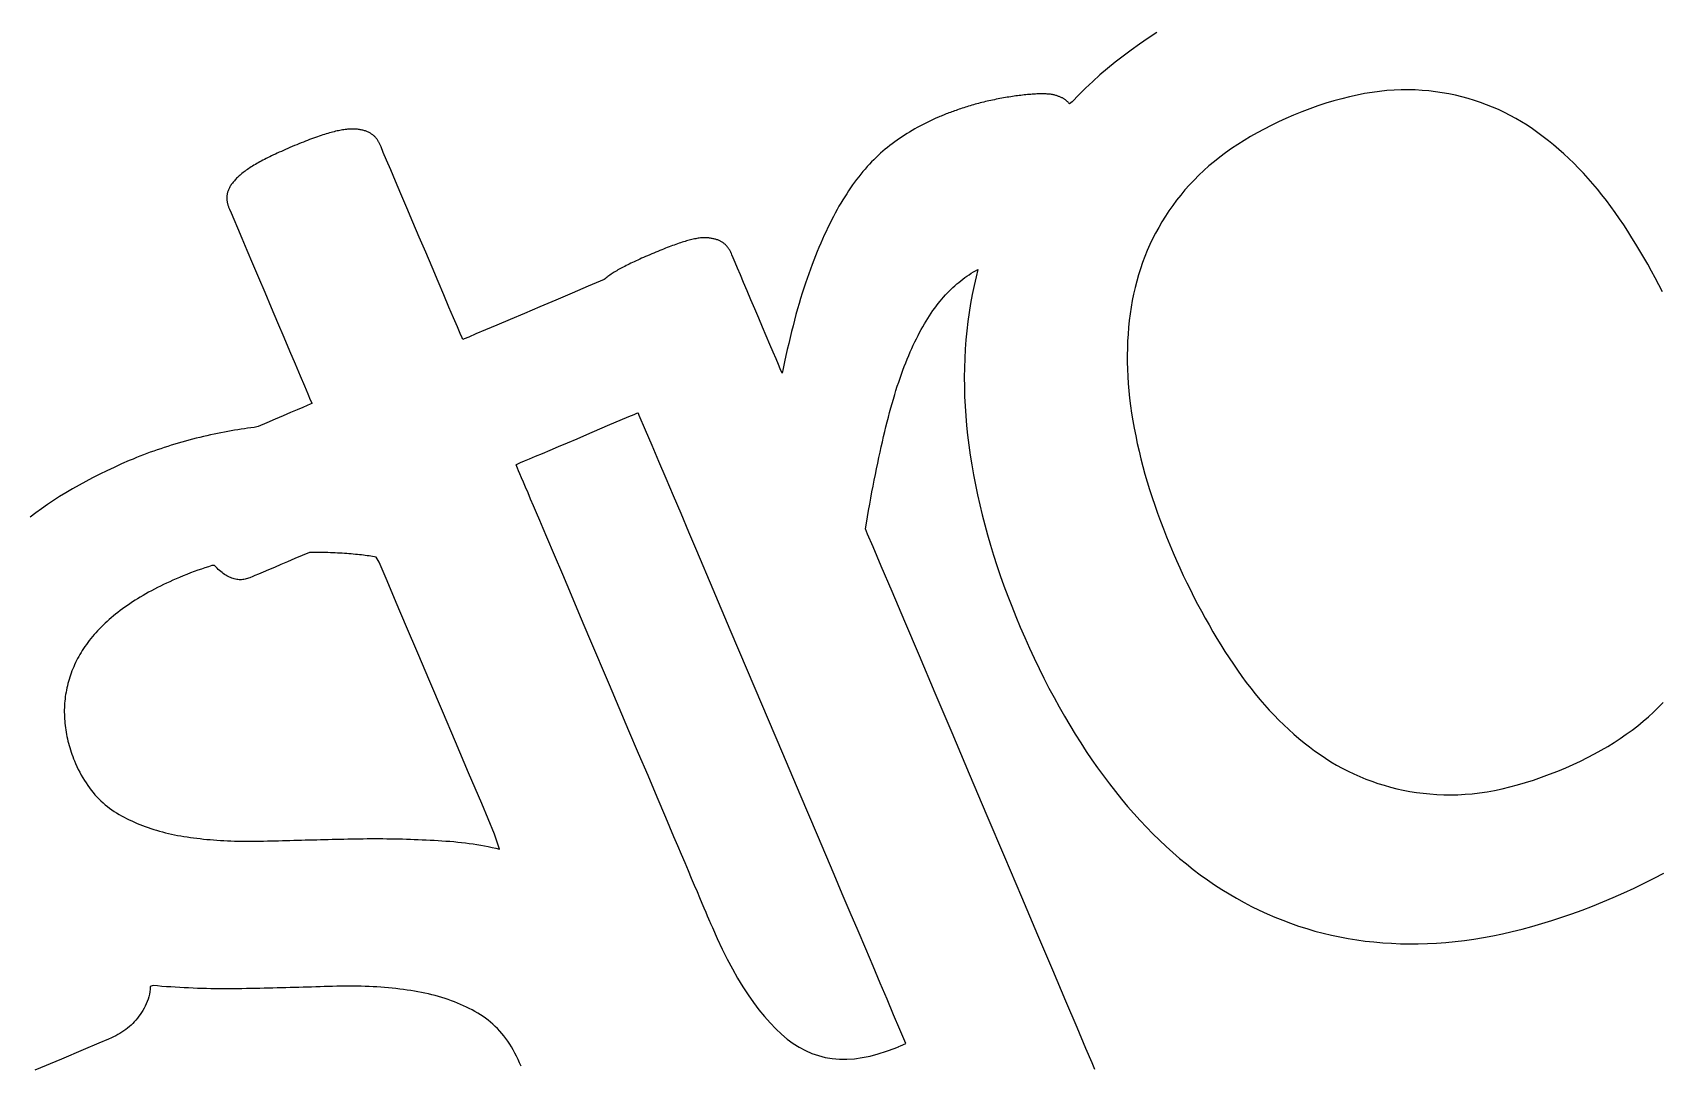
# Model space of a CAD drawing. Header units: millimetres. Extents: x 47 to 159, y 49 to 299.
# Drawn here: x 103.66 to 112.93, y 279.63 to 285.5 of the extents above; entities that cross this region are included whole.
import ezdxf

# ---------------------------------------------------------------- set-up
doc = ezdxf.new("R2010")
doc.units = ezdxf.units.MM

# ---------------------------------------------------------------- blocks, each defined once
blk = doc.blocks.new('angel 01')
for points in [[(13.7473, 149.005, 0.318461), (7.1025, 157.6321, 0.033088), (4.7315, 158.0183, 0.059314), (5.669, 159.4488, 0.04376), (12.0885, 158.3954, 0.210922), (15.9501, 160.4026, 0.079784), (19.0481, 165.6029, 0.246642), (21.1813, 166.1835, 0.361521), (21.1527, 168.841, -0.135806), (23.249, 169.1582, 0.212319), (23.9904, 172.5506, 0.022534), (23.5462, 175.1802, -0.131755), (26.0246, 176.6459, 0.436709), (25.2835, 179.2048, -0.191149), (22.6575, 181.7064, -0.217566), (25.5174, 186.2385, 0.179965), (28.9277, 194.9702, -0.179604), (31.8789, 196.3348, 0.256284), (32.592, 213.1171, 0.279776), (-3.7924, 236.1417, 0.107865), (-0.2545, 243.2221, 0.285509), (-1.6205, 248.699, 0.169583), (-10.7908, 249.6092, 0.135734), (-52.0145, 225.2067, 0.13103)], [(-40.1447, 230.8566, -0.099309), (-9.8099, 245.9898)]]:
    blk.add_lwpolyline(points, format="xyb")
for points in [[(-12.6016, 236.7031), (-12.6516, 236.6706), (-12.7004, 236.6376), (-12.748, 236.6038), (-12.7943, 236.5693), (-12.8394, 236.5342), (-12.8833, 236.4984), (-12.926, 236.4619), (-12.9674, 236.4248), (-13.0076, 236.3869), (-13.0466, 236.3484), (-13.0844, 236.3092), (-13.0989, 236.2968), (-13.1011, 236.2993), (-13.1033, 236.3017), (-13.1055, 236.304), (-13.1077, 236.3063), (-13.1098, 236.3085), (-13.112, 236.3106), (-13.1141, 236.3127), (-13.1162, 236.3147), (-13.1184, 236.3165), (-13.1207, 236.3184), (-13.1231, 236.3202), (-13.1256, 236.322), (-13.1283, 236.3238), (-13.1311, 236.3256), (-13.134, 236.3273), (-13.137, 236.329), (-13.1401, 236.3306), (-13.1433, 236.3323), (-13.1467, 236.3338), (-13.1502, 236.3354), (-13.1537, 236.3369), (-13.1574, 236.3384), (-13.1613, 236.3399), (-13.1652, 236.3413), (-13.1692, 236.3427), (-13.1734, 236.3441), (-13.1777, 236.3454), (-13.1821, 236.3467), (-13.1868, 236.3479), (-13.1918, 236.3489), (-13.1969, 236.3499), (-13.2023, 236.3508), (-13.2079, 236.3515), (-13.2138, 236.3522), (-13.2199, 236.3528), (-13.2262, 236.3532), (-13.2328, 236.3536), (-13.2396, 236.3539), (-13.2466, 236.354), (-13.2539, 236.3541), (-13.2613, 236.3541), (-13.2691, 236.354), (-13.277, 236.3537), (-13.2852, 236.3534), (-13.2936, 236.353), (-13.3023, 236.3525), (-13.3112, 236.3519), (-13.3201, 236.3512), (-13.3292, 236.3504), (-13.3383, 236.3496), (-13.3475, 236.3487), (-13.3568, 236.3478), (-13.3662, 236.3467), (-13.3757, 236.3456), (-13.3852, 236.3445), (-13.3949, 236.3433), (-13.4046, 236.342), (-13.4144, 236.3406), (-13.4243, 236.3392), (-13.4343, 236.3377), (-13.4443, 236.3361), (-13.4545, 236.3345), (-13.4647, 236.3327), (-13.475, 236.331), (-13.4854, 236.3291), (-13.4959, 236.3272), (-13.5064, 236.3252), (-13.5168, 236.3232), (-13.5272, 236.3211), (-13.5375, 236.319), (-13.5477, 236.3168), (-13.5578, 236.3146), (-13.5679, 236.3123), (-13.5779, 236.3099), (-13.5878, 236.3076), (-13.5977, 236.3051), (-13.6075, 236.3026), (-13.6172, 236.3001), (-13.6268, 236.2975), (-13.6364, 236.2949), (-13.6459, 236.2922), (-13.6553, 236.2895), (-13.6647, 236.2868), (-13.674, 236.284), (-13.6832, 236.2811), (-13.6923, 236.2782), (-13.7014, 236.2752), (-13.7103, 236.2722), (-13.7191, 236.2692), (-13.7278, 236.2663), (-13.7364, 236.2633), (-13.7449, 236.2603), (-13.7533, 236.2574), (-13.7615, 236.2544), (-13.7697, 236.2515), (-13.7777, 236.2485), (-13.7856, 236.2456), (-13.7934, 236.2427), (-13.801, 236.2397), (-13.8086, 236.2368), (-13.816, 236.2338), (-13.8234, 236.2309), (-13.8306, 236.2279), (-13.8377, 236.225), (-13.8456, 236.2217), (-13.861, 236.215), (-13.8763, 236.2081), (-13.8916, 236.201), (-13.9067, 236.1937), (-13.9217, 236.1862), (-13.9367, 236.1785), (-13.9515, 236.1706), (-13.9662, 236.1625), (-13.9808, 236.1542), (-13.9954, 236.1457), (-14.0098, 236.137), (-14.0241, 236.1281), (-14.0384, 236.119), (-14.0525, 236.1097), (-14.0666, 236.1002), (-14.0805, 236.0905), (-14.0944, 236.0806), (-14.1081, 236.0705), (-14.1218, 236.0602), (-14.1353, 236.0497), (-14.1486, 236.0388), (-14.1619, 236.0276), (-14.175, 236.0161), (-14.188, 236.0042), (-14.2008, 235.992), (-14.2136, 235.9795), (-14.2262, 235.9666), (-14.2387, 235.9534), (-14.2511, 235.9399), (-14.2633, 235.926), (-14.2755, 235.9118), (-14.2875, 235.8972), (-14.2994, 235.8823), (-14.3111, 235.8671), (-14.3227, 235.8515), (-14.3342, 235.8356), (-14.3456, 235.8194), (-14.3568, 235.8028), (-14.3679, 235.7859), (-14.379, 235.7686), (-14.39, 235.7509), (-14.4009, 235.7328), (-14.4117, 235.7142), (-14.4224, 235.6951), (-14.4331, 235.6756), (-14.4437, 235.6557), (-14.4542, 235.6353), (-14.4647, 235.6145), (-14.475, 235.5933), (-14.4853, 235.5716), (-14.4956, 235.5495), (-14.5057, 235.5269), (-14.5158, 235.5039), (-14.5258, 235.4805), (-14.5357, 235.4566), (-14.5455, 235.4323), (-14.5553, 235.4075), (-14.565, 235.3823), (-14.5746, 235.3566), (-14.5842, 235.3304), (-14.5936, 235.3035), (-14.6029, 235.276), (-14.6121, 235.2479), (-14.6212, 235.2192), (-14.6302, 235.1899), (-14.6391, 235.16), (-14.6479, 235.1296), (-14.6565, 235.0985), (-14.6651, 235.0668), (-14.6735, 235.0345), (-14.6818, 235.0016), (-14.69, 234.9681), (-14.6981, 234.934), (-14.7061, 234.8993), (-14.714, 234.864), (-14.7218, 234.8281), (-14.7294, 234.7916), (-14.7353, 234.7637), (-14.7385, 234.7713), (-14.7458, 234.7883), (-14.7565, 234.8137), (-14.7703, 234.8462), (-14.7867, 234.8848), (-14.8053, 234.9284), (-14.8254, 234.9759), (-14.8468, 235.0262), (-14.8688, 235.0781), (-14.8911, 235.1306), (-14.9131, 235.1825), (-14.9344, 235.2328), (-14.9546, 235.2802), (-14.9731, 235.3238), (-14.9895, 235.3624), (-15.0033, 235.3949), (-15.014, 235.4202), (-15.0212, 235.4371), (-15.0244, 235.4447), (-15.0259, 235.4482), (-15.0278, 235.4523), (-15.0298, 235.4564), (-15.0318, 235.4603), (-15.0339, 235.4641), (-15.0361, 235.4678), (-15.0383, 235.4714), (-15.0407, 235.4748), (-15.043, 235.4782), (-15.0455, 235.4814), (-15.048, 235.4846), (-15.0506, 235.4876), (-15.0532, 235.4906), (-15.0559, 235.4934), (-15.0587, 235.4961), (-15.0616, 235.4988), (-15.0645, 235.5013), (-15.0675, 235.5037), (-15.0705, 235.506), (-15.0736, 235.5082), (-15.0768, 235.5102), (-15.0801, 235.5122), (-15.0836, 235.5141), (-15.0871, 235.5159), (-15.0907, 235.5176), (-15.0945, 235.5193), (-15.0984, 235.5209), (-15.1023, 235.5224), (-15.1064, 235.5239), (-15.1106, 235.5252), (-15.115, 235.5265), (-15.1194, 235.5277), (-15.1239, 235.5289), (-15.1286, 235.5299), (-15.1334, 235.5309), (-15.1383, 235.5318), (-15.1433, 235.5327), (-15.1484, 235.5334), (-15.1536, 235.5341), (-15.159, 235.5346), (-15.1644, 235.535), (-15.1701, 235.5352), (-15.1758, 235.5352), (-15.1818, 235.5351), (-15.1878, 235.5348), (-15.194, 235.5344), (-15.2004, 235.5338), (-15.2069, 235.533), (-15.2135, 235.5322), (-15.2203, 235.5311), (-15.2273, 235.5299), (-15.2343, 235.5285), (-15.2416, 235.527), (-15.2489, 235.5254), (-15.2565, 235.5236), (-15.2641, 235.5216), (-15.2719, 235.5195), (-15.2799, 235.5172), (-15.2879, 235.5147), (-15.2962, 235.5121), (-15.3046, 235.5093), (-15.3132, 235.5065), (-15.322, 235.5035), (-15.331, 235.5003), (-15.3402, 235.4971), (-15.3496, 235.4937), (-15.3592, 235.4902), (-15.3689, 235.4866), (-15.3789, 235.4828), (-15.389, 235.479), (-15.3993, 235.4749), (-15.4098, 235.4708), (-15.4205, 235.4665), (-15.4314, 235.4621), (-15.4425, 235.4576), (-15.4538, 235.453), (-15.4652, 235.4482), (-15.4769, 235.4433), (-15.489, 235.4381), (-15.5009, 235.433), (-15.5126, 235.4279), (-15.524, 235.4229), (-15.5351, 235.418), (-15.546, 235.4131), (-15.5565, 235.4083), (-15.5669, 235.4035), (-15.577, 235.3988), (-15.5868, 235.3942), (-15.5963, 235.3897), (-15.6056, 235.3852), (-15.6146, 235.3807), (-15.6233, 235.3764), (-15.6318, 235.3721), (-15.6401, 235.3679), (-15.648, 235.3637), (-15.6557, 235.3596), (-15.6632, 235.3556), (-15.6703, 235.3516), (-15.6773, 235.3476), (-15.6841, 235.3436), (-15.6907, 235.3395), (-15.6972, 235.3354), (-15.7035, 235.3313), (-15.7096, 235.3271), (-15.7155, 235.323), (-15.7213, 235.3188), (-15.7269, 235.3146), (-15.7323, 235.3104), (-15.7376, 235.3061), (-15.7427, 235.3019), (-15.7494, 235.2969), (-15.839, 235.2589), (-15.931, 235.2198), (-16.0235, 235.1806), (-16.1144, 235.1419), (-16.2019, 235.1048), (-16.284, 235.07), (-16.3588, 235.0382), (-16.4242, 235.0105), (-16.4783, 234.9875), (-16.5192, 234.9701), (-16.545, 234.9592), (-16.5536, 234.9556), (-16.5574, 234.9646), (-16.568, 234.9894), (-16.5844, 235.0282), (-16.606, 235.0791), (-16.632, 235.1404), (-16.6616, 235.2101), (-16.6941, 235.2865), (-16.7286, 235.3679), (-16.7644, 235.4523), (-16.8008, 235.538), (-16.8369, 235.6231), (-16.8721, 235.7059), (-16.9054, 235.7845), (-16.9363, 235.8572), (-16.9638, 235.922), (-16.9873, 235.9773), (-17.0059, 236.0211), (-17.0189, 236.0517), (-17.0255, 236.0673), (-17.0271, 236.0711), (-17.0288, 236.0747), (-17.0306, 236.0783), (-17.0325, 236.0818), (-17.0345, 236.0853), (-17.0365, 236.0886), (-17.0387, 236.0919), (-17.041, 236.0951), (-17.0434, 236.0983), (-17.0459, 236.1013), (-17.0484, 236.1043), (-17.0511, 236.1073), (-17.0539, 236.1101), (-17.0568, 236.1129), (-17.0597, 236.1156), (-17.0628, 236.1182), (-17.066, 236.1208), (-17.0692, 236.1232), (-17.0726, 236.1256), (-17.076, 236.128), (-17.0796, 236.1302), (-17.0833, 236.1324), (-17.0871, 236.1344), (-17.091, 236.1363), (-17.0951, 236.1382), (-17.0993, 236.1399), (-17.1036, 236.1415), (-17.108, 236.1431), (-17.1125, 236.1445), (-17.1171, 236.1459), (-17.1219, 236.1471), (-17.1268, 236.1483), (-17.1318, 236.1493), (-17.137, 236.1503), (-17.1422, 236.1511), (-17.1476, 236.1519), (-17.1531, 236.1526), (-17.1587, 236.1532), (-17.1644, 236.1536), (-17.1703, 236.154), (-17.1763, 236.1541), (-17.1825, 236.1541), (-17.1888, 236.154), (-17.1953, 236.1537), (-17.202, 236.1533), (-17.2088, 236.1527), (-17.2158, 236.152), (-17.2229, 236.1512), (-17.2303, 236.1502), (-17.2377, 236.149), (-17.2454, 236.1477), (-17.2532, 236.1462), (-17.2612, 236.1446), (-17.2693, 236.1429), (-17.2776, 236.141), (-17.2861, 236.1389), (-17.2947, 236.1367), (-17.3035, 236.1343), (-17.3125, 236.1318), (-17.3216, 236.1292), (-17.331, 236.1263), (-17.3406, 236.1234), (-17.3504, 236.1202), (-17.3605, 236.1169), (-17.3708, 236.1134), (-17.3813, 236.1098), (-17.392, 236.106), (-17.4029, 236.1021), (-17.4141, 236.098), (-17.4255, 236.0937), (-17.4371, 236.0893), (-17.449, 236.0847), (-17.461, 236.0799), (-17.4733, 236.075), (-17.4858, 236.07), (-17.4986, 236.0647), (-17.5115, 236.0594), (-17.5247, 236.0538), (-17.5376, 236.0483), (-17.5502, 236.0429), (-17.5625, 236.0376), (-17.5745, 236.0322), (-17.5863, 236.0269), (-17.5979, 236.0217), (-17.6092, 236.0165), (-17.6203, 236.0113), (-17.6311, 236.0062), (-17.6417, 236.0011), (-17.6521, 235.996), (-17.6622, 235.991), (-17.672, 235.986), (-17.6817, 235.9811), (-17.691, 235.9762), (-17.7002, 235.9713), (-17.7091, 235.9665), (-17.7177, 235.9617), (-17.7261, 235.957), (-17.7343, 235.9523), (-17.7422, 235.9476), (-17.75, 235.9429), (-17.7575, 235.9382), (-17.7648, 235.9335), (-17.7719, 235.9289), (-17.7789, 235.9242), (-17.7856, 235.9195), (-17.792, 235.9149), (-17.7983, 235.9102), (-17.8044, 235.9056), (-17.8103, 235.901), (-17.8159, 235.8964), (-17.8214, 235.8918), (-17.8266, 235.8872), (-17.8317, 235.8826), (-17.8365, 235.8781), (-17.8411, 235.8735), (-17.8455, 235.869), (-17.8497, 235.8645), (-17.8537, 235.8599), (-17.8575, 235.8553), (-17.8612, 235.8508), (-17.8647, 235.8463), (-17.868, 235.8418), (-17.8711, 235.8374), (-17.874, 235.833), (-17.8768, 235.8286), (-17.8793, 235.8243), (-17.8817, 235.82), (-17.8839, 235.8157), (-17.8859, 235.8115), (-17.8877, 235.8073), (-17.8894, 235.8031), (-17.8908, 235.799), (-17.8921, 235.7948), (-17.8932, 235.7907), (-17.8941, 235.7867), (-17.8949, 235.7827), (-17.8954, 235.7786), (-17.8958, 235.7747), (-17.8961, 235.7707), (-17.8963, 235.7667), (-17.8964, 235.7628), (-17.8964, 235.7588), (-17.8963, 235.7549), (-17.8961, 235.751), (-17.8957, 235.7471), (-17.8953, 235.7432), (-17.8947, 235.7394), (-17.8941, 235.7355), (-17.8933, 235.7317), (-17.8924, 235.7278), (-17.8914, 235.724), (-17.8903, 235.7202), (-17.8891, 235.7164), (-17.8878, 235.7127), (-17.8864, 235.7089), (-17.8849, 235.7052), (-17.8821, 235.6985), (-17.8728, 235.6767), (-17.8574, 235.6405), (-17.8368, 235.5918), (-17.8116, 235.5325), (-17.7826, 235.4642), (-17.7507, 235.389), (-17.7165, 235.3084), (-17.6809, 235.2245), (-17.6445, 235.1389), (-17.6083, 235.0535), (-17.5729, 234.9701), (-17.5391, 234.8906), (-17.5077, 234.8166), (-17.4795, 234.7501), (-17.4552, 234.6928), (-17.4356, 234.6466), (-17.4214, 234.6132), (-17.4135, 234.5946), (-17.4127, 234.5908), (-17.4213, 234.5872), (-17.4386, 234.5799), (-17.4638, 234.5692), (-17.4957, 234.5556), (-17.5332, 234.5397), (-17.5754, 234.5218), (-17.6212, 234.5024), (-17.6694, 234.4819), (-17.7191, 234.4608), (-17.7419, 234.4557), (-17.76, 234.4534), (-17.7782, 234.4509), (-17.7967, 234.4482), (-17.8152, 234.4453), (-17.834, 234.4423), (-17.8528, 234.4392), (-17.8719, 234.4358), (-17.8911, 234.4323), (-17.9105, 234.4287), (-17.93, 234.4248), (-17.9497, 234.4208), (-17.9695, 234.4167), (-17.9895, 234.4124), (-18.0096, 234.4079), (-18.0299, 234.4032), (-18.0504, 234.3984), (-18.071, 234.3935), (-18.0915, 234.3883), (-18.112, 234.383), (-18.1323, 234.3775), (-18.1527, 234.3719), (-18.1729, 234.3661), (-18.1931, 234.3601), (-18.2132, 234.354), (-18.2332, 234.3477), (-18.2532, 234.3413), (-18.2731, 234.3346), (-18.2929, 234.3278), (-18.3127, 234.3209), (-18.3324, 234.3138), (-18.352, 234.3065), (-18.3716, 234.2991), (-18.391, 234.2914), (-18.4104, 234.2837), (-18.4298, 234.2757), (-18.452, 234.2663), (-18.4954, 234.2475), (-18.5379, 234.2283), (-18.5795, 234.2088), (-18.6204, 234.1888), (-18.6604, 234.1685), (-18.6997, 234.1479), (-18.7381, 234.1269), (-18.7757, 234.1055), (-18.8124, 234.0837), (-18.8484, 234.0616), (-18.8835, 234.0391), (-18.9178, 234.0163), (-18.9513, 233.993), (-18.984, 233.9695), (-19.0159, 233.9455)], [(-9.7232, 235.2265), (-9.7438, 235.2667), (-9.7647, 235.3065), (-9.786, 235.3458), (-9.8076, 235.3846), (-9.8296, 235.423), (-9.852, 235.4609), (-9.8746, 235.4984), (-9.8976, 235.5353), (-9.921, 235.5718), (-9.9447, 235.6079), (-9.9688, 235.6435), (-9.9932, 235.6785), (-10.018, 235.7129), (-10.0431, 235.7464), (-10.0686, 235.7792), (-10.0945, 235.8111), (-10.1207, 235.8423), (-10.1473, 235.8727), (-10.1742, 235.9023), (-10.2016, 235.9311), (-10.2293, 235.9591), (-10.2573, 235.9863), (-10.2858, 236.0127), (-10.3145, 236.0383), (-10.3437, 236.0632), (-10.3732, 236.0872), (-10.4031, 236.1105), (-10.4334, 236.1329), (-10.464, 236.1546), (-10.495, 236.1753), (-10.5265, 236.1951), (-10.5585, 236.2139), (-10.5909, 236.2317), (-10.6237, 236.2484), (-10.657, 236.2642), (-10.6908, 236.2789), (-10.725, 236.2926), (-10.7596, 236.3053), (-10.7948, 236.317), (-10.8303, 236.3277), (-10.8664, 236.3374), (-10.9029, 236.3461), (-10.9398, 236.3537), (-10.9772, 236.3603), (-11.0151, 236.3659), (-11.0534, 236.3705), (-11.0921, 236.3741), (-11.1314, 236.3765), (-11.1711, 236.3776), (-11.2114, 236.3773), (-11.252, 236.3756), (-11.2932, 236.3726), (-11.3348, 236.3683), (-11.3769, 236.3626), (-11.4195, 236.3556), (-11.4626, 236.3473), (-11.5061, 236.3376), (-11.5501, 236.3266), (-11.5946, 236.3142), (-11.6395, 236.3005), (-11.685, 236.2855), (-11.7309, 236.2691), (-11.7773, 236.2514), (-11.8241, 236.2323), (-11.8683, 236.2133), (-11.9106, 236.1941), (-11.9519, 236.1742), (-11.992, 236.1538), (-12.0311, 236.1328), (-12.0692, 236.1113), (-12.1061, 236.0891), (-12.142, 236.0664), (-12.1769, 236.043), (-12.2106, 236.0191), (-12.2433, 235.9946), (-12.2749, 235.9696), (-12.3055, 235.9439), (-12.335, 235.9177), (-12.3634, 235.8909), (-12.3907, 235.8635), (-12.417, 235.8355), (-12.4422, 235.807), (-12.4663, 235.7779), (-12.4896, 235.7484), (-12.5119, 235.7185), (-12.5333, 235.6881), (-12.5537, 235.6572), (-12.5732, 235.6259), (-12.5918, 235.5941), (-12.6094, 235.5618), (-12.6261, 235.5291), (-12.6419, 235.496), (-12.6567, 235.4623), (-12.6706, 235.4283), (-12.6836, 235.3937), (-12.6956, 235.3587), (-12.7067, 235.3233), (-12.7169, 235.2874), (-12.7262, 235.2511), (-12.7344, 235.2142), (-12.7418, 235.1771), (-12.7484, 235.1395), (-12.7541, 235.1017), (-12.759, 235.0635), (-12.763, 235.025), (-12.7662, 234.9862), (-12.7686, 234.947), (-12.7701, 234.9075), (-12.7708, 234.8676), (-12.7706, 234.8274), (-12.7695, 234.7869), (-12.7677, 234.746), (-12.7649, 234.7048), (-12.7614, 234.6633), (-12.757, 234.6214), (-12.7517, 234.5792), (-12.7456, 234.5367), (-12.7387, 234.4939), (-12.731, 234.4509), (-12.7227, 234.4078), (-12.7136, 234.3645), (-12.7037, 234.3211), (-12.6931, 234.2775), (-12.6818, 234.2337), (-12.6698, 234.1897), (-12.657, 234.1456), (-12.6435, 234.1013), (-12.6293, 234.0569), (-12.6143, 234.0122), (-12.5986, 233.9675), (-12.5821, 233.9225), (-12.565, 233.8774), (-12.5471, 233.8321), (-12.5284, 233.7866), (-12.5095, 233.742), (-12.4906, 233.6986), (-12.4713, 233.6558), (-12.4517, 233.6134), (-12.4318, 233.5716), (-12.4115, 233.5302), (-12.3909, 233.4894), (-12.37, 233.449), (-12.3487, 233.4092), (-12.3272, 233.3698), (-12.3052, 233.331), (-12.283, 233.2926), (-12.2604, 233.2547), (-12.2375, 233.2174), (-12.2143, 233.1805), (-12.1907, 233.1442), (-12.1668, 233.1083), (-12.1425, 233.0729), (-12.1179, 233.0382), (-12.093, 233.0043), (-12.0676, 232.9712), (-12.0419, 232.9389), (-12.0158, 232.9075), (-11.9893, 232.8768), (-11.9625, 232.847), (-11.9352, 232.818), (-11.9076, 232.7898), (-11.8796, 232.7624), (-11.8513, 232.7358), (-11.8226, 232.71), (-11.7934, 232.6851), (-11.764, 232.661), (-11.7341, 232.6377), (-11.7039, 232.6152), (-11.6733, 232.5935), (-11.6423, 232.5727), (-11.6109, 232.5528), (-11.579, 232.5339), (-11.5467, 232.516), (-11.514, 232.4991), (-11.4808, 232.4832), (-11.4471, 232.4682), (-11.4131, 232.4542), (-11.3785, 232.4413), (-11.3436, 232.4293), (-11.3082, 232.4183), (-11.2723, 232.4082), (-11.236, 232.3992), (-11.1993, 232.3912), (-11.1621, 232.3841), (-11.1244, 232.3781), (-11.0863, 232.373), (-11.0478, 232.369), (-11.0088, 232.3659), (-10.9693, 232.3642), (-10.9293, 232.3638), (-10.8888, 232.3648), (-10.8479, 232.3671), (-10.8065, 232.3708), (-10.7647, 232.3758), (-10.7223, 232.3821), (-10.6795, 232.3898), (-10.6362, 232.3988), (-10.5925, 232.4092), (-10.5482, 232.4209), (-10.5035, 232.4339), (-10.4583, 232.4483), (-10.4126, 232.464), (-10.3665, 232.481), (-10.3198, 232.4994), (-10.2738, 232.5186), (-10.2316, 232.5374), (-10.1903, 232.5567), (-10.1501, 232.5766), (-10.1108, 232.5971), (-10.0726, 232.6183), (-10.0354, 232.64), (-9.9993, 232.6623), (-9.9641, 232.6853), (-9.93, 232.7088), (-9.8969, 232.733), (-9.8648, 232.7577), (-9.8337, 232.7831), (-9.8037, 232.809), (-9.7746, 232.8356), (-9.7466, 232.8628), (-9.7196, 232.8905)], [(-12.9548, 230.8006), (-12.9714, 230.8397), (-13.0059, 230.9209), (-13.0561, 231.039), (-13.1198, 231.1892), (-13.195, 231.3665), (-13.2796, 231.5657), (-13.3714, 231.7819), (-13.4682, 232.01), (-13.568, 232.2452), (-13.6687, 232.4823), (-13.768, 232.7163), (-13.8639, 232.9423), (-13.9543, 233.1552), (-14.037, 233.35), (-14.1099, 233.5218), (-14.1709, 233.6654), (-14.2178, 233.7759), (-14.2485, 233.8482), (-14.2609, 233.8775), (-14.2556, 233.9103), (-14.2493, 233.9469), (-14.243, 233.983), (-14.2366, 234.0185), (-14.2303, 234.0535), (-14.2239, 234.088), (-14.2174, 234.1219), (-14.2109, 234.1553), (-14.2044, 234.1881), (-14.1979, 234.2204), (-14.1913, 234.2522), (-14.1847, 234.2835), (-14.1781, 234.3142), (-14.1714, 234.3443), (-14.1647, 234.3739), (-14.1579, 234.403), (-14.1512, 234.4316), (-14.1443, 234.4596), (-14.1375, 234.4871), (-14.1306, 234.514), (-14.1236, 234.5405), (-14.1166, 234.5666), (-14.1094, 234.5922), (-14.1021, 234.6173), (-14.0947, 234.6421), (-14.0872, 234.6663), (-14.0796, 234.6902), (-14.0719, 234.7136), (-14.064, 234.7366), (-14.0561, 234.7591), (-14.0481, 234.7812), (-14.0399, 234.8028), (-14.0317, 234.824), (-14.0233, 234.8448), (-14.0148, 234.8651), (-14.0062, 234.885), (-13.9975, 234.9044), (-13.9887, 234.9234), (-13.9798, 234.942), (-13.9708, 234.9601), (-13.9618, 234.9779), (-13.9527, 234.9952), (-13.9435, 235.0122), (-13.9342, 235.0288), (-13.9248, 235.045), (-13.9153, 235.0608), (-13.9058, 235.0762), (-13.8961, 235.0912), (-13.8864, 235.1059), (-13.8766, 235.1202), (-13.8667, 235.1341), (-13.8567, 235.1476), (-13.8466, 235.1607), (-13.8365, 235.1734), (-13.8262, 235.1858), (-13.8159, 235.1977), (-13.8055, 235.2093), (-13.7951, 235.2205), (-13.7845, 235.2313), (-13.7738, 235.2418), (-13.7629, 235.2521), (-13.752, 235.2621), (-13.7408, 235.2719), (-13.7295, 235.2813), (-13.7181, 235.2906), (-13.7066, 235.2995), (-13.6948, 235.3082), (-13.683, 235.3166), (-13.671, 235.3248), (-13.6589, 235.3327), (-13.6466, 235.3404), (-13.6341, 235.3477), (-13.6216, 235.3549), (-13.6308, 235.3126), (-13.6424, 235.2624), (-13.6529, 235.2119), (-13.6623, 235.161), (-13.6706, 235.1098), (-13.6779, 235.0581), (-13.684, 235.0062), (-13.689, 234.9538), (-13.693, 234.9011), (-13.6958, 234.8481), (-13.6976, 234.7946), (-13.6983, 234.7408), (-13.6978, 234.6867), (-13.6963, 234.6322), (-13.6938, 234.5773), (-13.6901, 234.522), (-13.6853, 234.4664), (-13.6794, 234.4105), (-13.6725, 234.3545), (-13.6647, 234.2982), (-13.6558, 234.2419), (-13.646, 234.1854), (-13.6352, 234.1287), (-13.6234, 234.0719), (-13.6106, 234.0149), (-13.5968, 233.9578), (-13.5821, 233.9006), (-13.5663, 233.8432), (-13.5496, 233.7856), (-13.5319, 233.7279), (-13.5132, 233.6701), (-13.4935, 233.6121), (-13.4729, 233.5539), (-13.4512, 233.4956), (-13.4286, 233.4372), (-13.4049, 233.3786), (-13.3802, 233.3195), (-13.354, 233.2592), (-13.3274, 233.1999), (-13.3003, 233.1415), (-13.2727, 233.0841), (-13.2447, 233.0277), (-13.2163, 232.9723), (-13.1873, 232.9178), (-13.1579, 232.8644), (-13.128, 232.8119), (-13.0977, 232.7603), (-13.0669, 232.7098), (-13.0357, 232.6602), (-13.004, 232.6116), (-12.9718, 232.5639), (-12.9392, 232.5172), (-12.9061, 232.4716), (-12.8725, 232.4268), (-12.8385, 232.3831), (-12.804, 232.3403), (-12.7691, 232.2985), (-12.7337, 232.2578), (-12.6978, 232.2182), (-12.6615, 232.1796), (-12.6248, 232.1421), (-12.5876, 232.1057), (-12.5499, 232.0703), (-12.5118, 232.036), (-12.4732, 232.0027), (-12.4342, 231.9706), (-12.3947, 231.9395), (-12.3548, 231.9094), (-12.3144, 231.8805), (-12.2735, 231.8526), (-12.2322, 231.8257), (-12.1905, 231.8), (-12.1483, 231.7753), (-12.1056, 231.7516), (-12.0625, 231.7291), (-12.0189, 231.7076), (-11.9749, 231.6872), (-11.9306, 231.668), (-11.8857, 231.6499), (-11.8405, 231.633), (-11.7949, 231.6172), (-11.7489, 231.6026), (-11.7025, 231.5891), (-11.6556, 231.5767), (-11.6084, 231.5655), (-11.5608, 231.5554), (-11.5127, 231.5465), (-11.4643, 231.5387), (-11.4154, 231.5321), (-11.3662, 231.5266), (-11.3166, 231.5222), (-11.2665, 231.519), (-11.216, 231.5169), (-11.1652, 231.516), (-11.1139, 231.5162), (-11.0622, 231.5176), (-11.0101, 231.5203), (-10.9576, 231.5242), (-10.9047, 231.5293), (-10.8514, 231.5356), (-10.7977, 231.5432), (-10.7436, 231.5521), (-10.6891, 231.5621), (-10.6343, 231.5734), (-10.579, 231.586), (-10.5233, 231.5998), (-10.4673, 231.6148), (-10.4108, 231.631), (-10.3539, 231.6485), (-10.2967, 231.6673), (-10.239, 231.6872), (-10.181, 231.7084), (-10.1225, 231.7309), (-10.0637, 231.7546), (-10.004, 231.7797), (-9.944, 231.8061), (-9.8852, 231.8332), (-9.8276, 231.8611), (-9.7712, 231.8896), (-9.716, 231.9189)], [(-16.2217, 230.8203), (-16.2297, 230.8393), (-16.2382, 230.8582), (-16.2471, 230.8767), (-16.2563, 230.8946), (-16.2659, 230.912), (-16.2759, 230.929), (-16.2862, 230.9454), (-16.2969, 230.9613), (-16.3079, 230.9767), (-16.3193, 230.9916), (-16.3311, 231.006), (-16.3432, 231.0199), (-16.3557, 231.0333), (-16.3685, 231.0461), (-16.3817, 231.0585), (-16.3953, 231.0703), (-16.4092, 231.0817), (-16.4235, 231.0925), (-16.4382, 231.1029), (-16.4532, 231.1127), (-16.4686, 231.122), (-16.4842, 231.1309), (-16.5001, 231.1396), (-16.5163, 231.1479), (-16.5327, 231.156), (-16.5493, 231.1638), (-16.5662, 231.1713), (-16.5834, 231.1785), (-16.6008, 231.1855), (-16.6184, 231.1921), (-16.6363, 231.1985), (-16.6545, 231.2046), (-16.6729, 231.2104), (-16.6915, 231.2159), (-16.7104, 231.2212), (-16.7296, 231.2261), (-16.749, 231.2308), (-16.7686, 231.2352), (-16.7885, 231.2393), (-16.8087, 231.2432), (-16.8291, 231.2467), (-16.8497, 231.25), (-16.8705, 231.2531), (-16.8914, 231.2559), (-16.9125, 231.2586), (-16.9338, 231.2611), (-16.9552, 231.2634), (-16.9767, 231.2654), (-16.9984, 231.2673), (-17.0203, 231.269), (-17.0423, 231.2705), (-17.0644, 231.2718), (-17.0868, 231.2729), (-17.1092, 231.2738), (-17.1318, 231.2745), (-17.1546, 231.2751), (-17.1775, 231.2754), (-17.2006, 231.2755), (-17.2238, 231.2755), (-17.2472, 231.2752), (-17.2708, 231.2748), (-17.2945, 231.2741), (-17.3182, 231.2733), (-17.3421, 231.2726), (-17.366, 231.2718), (-17.3901, 231.2711), (-17.4142, 231.2704), (-17.4383, 231.2696), (-17.4626, 231.269), (-17.4869, 231.2683), (-17.5114, 231.2676), (-17.5359, 231.267), (-17.5604, 231.2663), (-17.5851, 231.2657), (-17.6098, 231.2651), (-17.6347, 231.2645), (-17.6596, 231.2639), (-17.6845, 231.2633), (-17.7096, 231.2627), (-17.7347, 231.2622), (-17.7599, 231.2616), (-17.7852, 231.2611), (-17.8105, 231.2606), (-17.8359, 231.2602), (-17.8612, 231.26), (-17.8865, 231.2598), (-17.9118, 231.2599), (-17.9372, 231.26), (-17.9625, 231.2603), (-17.9878, 231.2607), (-18.0131, 231.2613), (-18.0384, 231.262), (-18.0637, 231.2628), (-18.089, 231.2638), (-18.1143, 231.2648), (-18.1396, 231.2661), (-18.1649, 231.2674), (-18.1902, 231.2689), (-18.2155, 231.2706), (-18.2408, 231.2723), (-18.266, 231.2742), (-18.2913, 231.2763), (-18.3166, 231.2785), (-18.3321, 231.2738), (-18.3332, 231.2585), (-18.335, 231.2437), (-18.3376, 231.2292), (-18.3409, 231.215), (-18.3449, 231.2013), (-18.3497, 231.1878), (-18.3552, 231.1748), (-18.3614, 231.162), (-18.368, 231.1496), (-18.375, 231.1375), (-18.3823, 231.1258), (-18.3899, 231.1145), (-18.3977, 231.1035), (-18.4059, 231.0928), (-18.4145, 231.0825), (-18.4233, 231.0726), (-18.4324, 231.063), (-18.4419, 231.0538), (-18.4516, 231.045), (-18.4617, 231.0365), (-18.4721, 231.0283), (-18.4828, 231.0205), (-18.4938, 231.0131), (-18.5052, 231.006), (-18.5168, 230.9993), (-18.5288, 230.9929), (-18.5411, 230.9869), (-18.5536, 230.9812), (-18.5702, 230.9741), (-18.6244, 230.9511), (-18.7152, 230.9126), (-18.8381, 230.8605), (-18.9888, 230.7965)]]:
    blk.add_lwpolyline(points)
for points in [[(-14.031, 230.9491), (-14.0648, 231.0287), (-14.1005, 231.1127), (-14.1379, 231.2008), (-14.1769, 231.2928), (-14.2175, 231.3884), (-14.2594, 231.4872), (-14.3027, 231.5892), (-14.3472, 231.6939), (-14.3927, 231.8012), (-14.4392, 231.9107), (-14.5346, 232.1355), (-14.6325, 232.3661), (-14.732, 232.6004), (-14.932, 233.0716), (-15.0307, 233.3043), (-15.1274, 233.5321), (-15.2212, 233.753), (-15.2667, 233.8601), (-15.3111, 233.9647), (-15.3543, 234.0665), (-15.3962, 234.1653), (-15.4367, 234.2607), (-15.4757, 234.3525), (-15.513, 234.4404), (-15.5486, 234.5242), (-15.5529, 234.5344), (-15.555, 234.5382), (-15.5568, 234.5374), (-15.5643, 234.5342), (-15.5794, 234.5279), (-15.6095, 234.515), (-15.7305, 234.4637), (-15.8485, 234.4136), (-15.905, 234.3896), (-15.9592, 234.3666), (-16.0105, 234.3449), (-16.0582, 234.3246), (-16.102, 234.306), (-16.1412, 234.2893), (-16.1754, 234.2749), (-16.2038, 234.2628), (-16.2261, 234.2533), (-16.2416, 234.2468), (-16.2498, 234.2433), (-16.251, 234.2428), (-16.2502, 234.241), (-16.2477, 234.2349), (-16.2433, 234.2247), (-16.2373, 234.2105), (-16.2297, 234.1925), (-16.2204, 234.1708), (-16.2097, 234.1455), (-16.1975, 234.1168), (-16.184, 234.0849), (-16.1691, 234.0499), (-16.153, 234.0119), (-16.1357, 233.9711), (-16.1173, 233.9277), (-16.0978, 233.8817), (-16.0773, 233.8334), (-16.0335, 233.7303), (-15.9865, 233.6196), (-15.9368, 233.5025), (-15.8848, 233.38), (-15.8311, 233.2535), (-15.7205, 232.993), (-15.6091, 232.7305), (-15.5543, 232.6014), (-15.5008, 232.4754), (-15.4492, 232.3537), (-15.3998, 232.2374), (-15.3532, 232.1277), (-15.3312, 232.0758), (-15.31, 232.0259), (-15.2898, 231.9783), (-15.2706, 231.933), (-15.2525, 231.8904), (-15.2355, 231.8504), (-15.2198, 231.8133), (-15.2053, 231.7791), (-15.1921, 231.7482), (-15.1804, 231.7205), (-15.1701, 231.6962), (-15.1613, 231.6755), (-15.1541, 231.6586), (-15.1486, 231.6456), (-15.1448, 231.6366), (-15.1427, 231.6318), (-15.1424, 231.631), (-15.1414, 231.6287), (-15.1397, 231.6246), (-15.1327, 231.6085), (-15.1048, 231.5458), (-15.0765, 231.4857), (-15.0478, 231.4283), (-15.0187, 231.3736), (-14.9892, 231.3215), (-14.9594, 231.2722), (-14.9291, 231.2255), (-14.8985, 231.1816), (-14.8675, 231.1403), (-14.8361, 231.1017), (-14.8043, 231.0658), (-14.7721, 231.0326), (-14.7395, 231.0021), (-14.7065, 230.9743), (-14.6731, 230.9492), (-14.6387, 230.9271), (-14.6033, 230.9082), (-14.5667, 230.8923), (-14.529, 230.8796), (-14.4903, 230.8699), (-14.4504, 230.8634), (-14.4094, 230.86), (-14.3674, 230.8596), (-14.3242, 230.8624), (-14.2799, 230.8683), (-14.2346, 230.8772), (-14.1881, 230.8893), (-14.1405, 230.9045), (-14.0919, 230.9227), (-14.0795, 230.9278), (-14.0733, 230.9304), (-14.0702, 230.9317), (-14.0622, 230.9351), (-14.031, 230.9491)], [(-17.4257, 233.7441), (-17.468, 233.7262), (-17.5097, 233.7085), (-17.5504, 233.6912), (-17.5894, 233.6747), (-17.626, 233.6591), (-17.6597, 233.6448), (-17.6898, 233.632), (-17.7158, 233.621), (-17.7369, 233.612), (-17.7525, 233.6054), (-17.7621, 233.6013), (-17.7656, 233.5998), (-17.7724, 233.5972), (-17.7791, 233.5949), (-17.7858, 233.593), (-17.7926, 233.5914), (-17.7994, 233.5902), (-17.8062, 233.5894), (-17.813, 233.5889), (-17.8198, 233.5887), (-17.8266, 233.5889), (-17.8335, 233.5895), (-17.8403, 233.5904), (-17.8472, 233.5917), (-17.8541, 233.5934), (-17.861, 233.5954), (-17.868, 233.5977), (-17.8749, 233.6004), (-17.8819, 233.6035), (-17.8889, 233.6069), (-17.8958, 233.6107), (-17.9028, 233.6148), (-17.9099, 233.6193), (-17.9169, 233.6242), (-17.924, 233.6294), (-17.931, 233.635), (-17.9381, 233.641), (-17.9451, 233.6475), (-17.9521, 233.6545), (-17.9591, 233.6619), (-17.9662, 233.6698), (-17.9812, 233.6692), (-18.0012, 233.6629), (-18.0213, 233.6563), (-18.0415, 233.6495), (-18.0619, 233.6423), (-18.0823, 233.6349), (-18.1029, 233.6271), (-18.1236, 233.6191), (-18.1444, 233.6107), (-18.1653, 233.6021), (-18.185, 233.5937), (-18.2035, 233.5856), (-18.2217, 233.5775), (-18.2397, 233.5692), (-18.2573, 233.5608), (-18.2748, 233.5523), (-18.2919, 233.5437), (-18.3088, 233.535), (-18.3254, 233.5262), (-18.3417, 233.5174), (-18.3578, 233.5084), (-18.3736, 233.4993), (-18.3891, 233.4901), (-18.4044, 233.4808), (-18.4193, 233.4714), (-18.4341, 233.4619), (-18.4485, 233.4523), (-18.4627, 233.4427), (-18.4766, 233.4329), (-18.4903, 233.423), (-18.5036, 233.413), (-18.5168, 233.4029), (-18.5296, 233.3928), (-18.5422, 233.3825), (-18.5544, 233.3721), (-18.5664, 233.3616), (-18.5781, 233.3511), (-18.5895, 233.3405), (-18.6007, 233.3299), (-18.6115, 233.3192), (-18.6221, 233.3085), (-18.6323, 233.2977), (-18.6423, 233.2868), (-18.652, 233.2759), (-18.6614, 233.2649), (-18.6706, 233.2539), (-18.6794, 233.2428), (-18.6879, 233.2316), (-18.6962, 233.2204), (-18.7042, 233.2092), (-18.7119, 233.1978), (-18.7193, 233.1864), (-18.7264, 233.175), (-18.7332, 233.1635), (-18.7397, 233.1519), (-18.746, 233.1403), (-18.7519, 233.1287), (-18.7577, 233.1169), (-18.7632, 233.1051), (-18.7684, 233.0933), (-18.7734, 233.0814), (-18.7782, 233.0695), (-18.7827, 233.0576), (-18.7869, 233.0456), (-18.7909, 233.0335), (-18.7947, 233.0214), (-18.7982, 233.0093), (-18.8015, 232.9972), (-18.8045, 232.9849), (-18.8073, 232.9727), (-18.8098, 232.9604), (-18.8121, 232.9481), (-18.8142, 232.9357), (-18.816, 232.9233), (-18.8175, 232.9108), (-18.8189, 232.8983), (-18.8199, 232.8857), (-18.8208, 232.8731), (-18.8214, 232.8604), (-18.8217, 232.8477), (-18.8218, 232.835), (-18.8216, 232.8223), (-18.8212, 232.8096), (-18.8205, 232.7969), (-18.8197, 232.7843), (-18.8186, 232.7716), (-18.8172, 232.7589), (-18.8157, 232.7463), (-18.8139, 232.7336), (-18.8118, 232.721), (-18.8096, 232.7083), (-18.8071, 232.6957), (-18.8043, 232.6831), (-18.8014, 232.6705), (-18.7982, 232.6579), (-18.7948, 232.6453), (-18.7911, 232.6327), (-18.7872, 232.6201), (-18.7831, 232.6076), (-18.7787, 232.595), (-18.7741, 232.5825), (-18.7692, 232.5699), (-18.7642, 232.5574), (-18.7579, 232.5426), (-18.7502, 232.5255), (-18.7422, 232.5089), (-18.734, 232.4927), (-18.7255, 232.4768), (-18.7166, 232.4614), (-18.7076, 232.4464), (-18.6982, 232.4317), (-18.6885, 232.4175), (-18.6786, 232.4037), (-18.6684, 232.3903), (-18.6579, 232.3772), (-18.6471, 232.3646), (-18.636, 232.3524), (-18.6247, 232.3406), (-18.613, 232.3292), (-18.6011, 232.3183), (-18.589, 232.3077), (-18.5765, 232.2975), (-18.5637, 232.2877), (-18.5507, 232.2784), (-18.5374, 232.2694), (-18.5238, 232.2609), (-18.5099, 232.2527), (-18.4958, 232.2448), (-18.4815, 232.2371), (-18.467, 232.2296), (-18.4524, 232.2224), (-18.4376, 232.2153), (-18.4226, 232.2086), (-18.4074, 232.202), (-18.3921, 232.1956), (-18.3766, 232.1895), (-18.3609, 232.1836), (-18.345, 232.178), (-18.329, 232.1725), (-18.3127, 232.1673), (-18.2963, 232.1623), (-18.2797, 232.1575), (-18.263, 232.153), (-18.246, 232.1486), (-18.2289, 232.1445), (-18.2116, 232.1406), (-18.1942, 232.137), (-18.1765, 232.1335), (-18.1587, 232.1303), (-18.1407, 232.1273), (-18.1225, 232.1245), (-18.1042, 232.1219), (-18.0858, 232.1194), (-18.0672, 232.117), (-18.0485, 232.1148), (-18.0296, 232.1128), (-18.0106, 232.1109), (-17.9914, 232.1091), (-17.9722, 232.1075), (-17.9527, 232.1061), (-17.9332, 232.1048), (-17.9135, 232.1036), (-17.8936, 232.1026), (-17.8736, 232.1018), (-17.8535, 232.101), (-17.8332, 232.1005), (-17.8128, 232.1001), (-17.7923, 232.0998), (-17.7716, 232.0997), (-17.7507, 232.0998), (-17.7298, 232.1), (-17.7087, 232.1004), (-17.6874, 232.1009), (-17.666, 232.1015), (-17.6446, 232.1021), (-17.6232, 232.1027), (-17.6017, 232.1033), (-17.5802, 232.1039), (-17.5586, 232.1045), (-17.537, 232.1051), (-17.5154, 232.1056), (-17.4937, 232.1062), (-17.472, 232.1068), (-17.4503, 232.1073), (-17.4285, 232.1079), (-17.4067, 232.1084), (-17.3849, 232.1089), (-17.363, 232.1095), (-17.3411, 232.11), (-17.3191, 232.1105), (-17.2971, 232.111), (-17.2751, 232.1115), (-17.253, 232.112), (-17.2309, 232.1125), (-17.2087, 232.113), (-17.1866, 232.1134), (-17.1643, 232.1139), (-17.1421, 232.1143), (-17.1198, 232.1146), (-17.0976, 232.1148), (-17.0753, 232.1149), (-17.053, 232.115), (-17.0307, 232.115), (-17.0084, 232.1148), (-16.986, 232.1146), (-16.9637, 232.1143), (-16.9413, 232.114), (-16.9189, 232.1135), (-16.8965, 232.113), (-16.8741, 232.1123), (-16.8517, 232.1116), (-16.8293, 232.1108), (-16.8069, 232.1099), (-16.7844, 232.109), (-16.7619, 232.1079), (-16.7394, 232.1068), (-16.7169, 232.1055), (-16.6944, 232.1042), (-16.6719, 232.1028), (-16.6494, 232.1013), (-16.6269, 232.0997), (-16.6045, 232.0978), (-16.5823, 232.0956), (-16.5601, 232.0932), (-16.5381, 232.0905), (-16.5162, 232.0876), (-16.4943, 232.0844), (-16.4726, 232.081), (-16.451, 232.0773), (-16.4295, 232.0734), (-16.4081, 232.0693), (-16.3868, 232.0648), (-16.3657, 232.0602), (-16.3446, 232.0552), (-16.372, 232.1411), (-16.4454, 232.314), (-16.52, 232.4897), (-16.5948, 232.6658), (-16.6685, 232.8396), (-16.7402, 233.0085), (-16.8087, 233.1699), (-16.8729, 233.3211), (-16.9317, 233.4596), (-16.984, 233.5828), (-17.0287, 233.688), (-17.0472, 233.7174), (-17.0569, 233.719), (-17.0668, 233.7207), (-17.0769, 233.7222), (-17.0872, 233.7238), (-17.0976, 233.7253), (-17.1083, 233.7267), (-17.1192, 233.7281), (-17.1303, 233.7294), (-17.1417, 233.7306), (-17.1532, 233.7319), (-17.1649, 233.733), (-17.1768, 233.7341), (-17.1889, 233.7352), (-17.2013, 233.7362), (-17.2138, 233.7371), (-17.2265, 233.738), (-17.2395, 233.7389), (-17.2526, 233.7397), (-17.266, 233.7404), (-17.2795, 233.7411), (-17.2933, 233.7417), (-17.3073, 233.7423), (-17.3214, 233.7428), (-17.3358, 233.7433), (-17.3504, 233.7437), (-17.3651, 233.744), (-17.38, 233.7442), (-17.3951, 233.7443), (-17.4103, 233.7442)]]:
    blk.add_lwpolyline(points, close=True)

msp = doc.modelspace()

# ---------------------------------------------------------------- block references
msp.add_blockref('angel 01', (122.6612, 48.8006))

doc.saveas('drawing.dxf')
